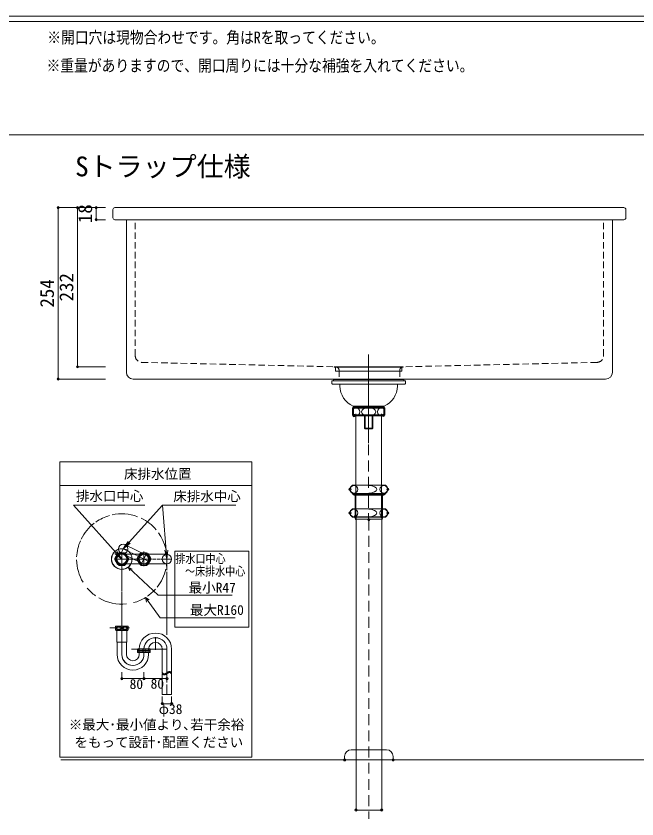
# Model space of a CAD drawing. Units: millimetres, scale not verified. Extents: x -1603 to 1603, y -1099 to 1081.
# Drawn here: x -38 to 882, y -165 to 1024 of the extents above; entities that cross this region are included whole.
import ezdxf
from ezdxf.enums import TextEntityAlignment as Align

# ---------------------------------------------------------------- set-up
doc = ezdxf.new("R2010")
doc.units = ezdxf.units.MM
doc.header["$LTSCALE"] = 8
doc.header["$PDMODE"] = 32
doc.header["$PDSIZE"] = 3.2
doc.linetypes.add('DASHED1', pattern=[1.8, 1.2, -0.6])
doc.linetypes.add('DASHED2', pattern=[3, 2, -1])
doc.layers.add('0-0', color=7, linetype='Continuous', lineweight=15)
doc.layers.add('F-0', color=7, linetype='Continuous', lineweight=15)
doc.styles.add('ＭＳ ゴシック', font='')
doc.styles.get('ＭＳ ゴシック').set_extended_font_data('MS Gothic')

msp = doc.modelspace()

# ---------------------------------------------------------------- linework, layer by layer
at = {"layer": '0-0'}
for p, q in [((24.656, 740.405), (24.656, 486.405)), ((24.656, 740.405), (94.92, 740.405)), ((53.353, 740.405), (53.353, 504.576)), ((53.353, 740.405), (94.92, 740.405)), ((81.107, 740.405), (81.107, 722.405)), ((81.107, 740.405), (94.92, 740.405)), ((105.894, 725.405), (105.894, 737.405)), ((108.894, 740.405), (126.198, 740.405)), ((862.894, 740.405), (126.198, 740.405)), ((865.894, 737.405), (865.894, 725.405)), ((81.107, 722.405), (94.92, 722.405)), ((862.894, 722.405), (108.894, 722.405)), ((125.894, 719.77), (125.894, 722.405)), ((125.894, 496.405), (125.894, 719.77)), ((845.894, 496.405), (845.894, 722.405)), ((484.78, 522.607), (484.78, 391.419)), ((53.353, 504.576), (94.92, 504.576)), ((433.78, 504.576), (433.78, 504.076)), ((433.78, 504.576), (535.78, 504.576)), ((433.78, 504.076), (535.78, 504.076)), ((435.78, 504.073), (435.78, 498.076)), ((533.78, 504.073), (533.78, 498.076)), ((535.78, 504.576), (535.78, 504.076)), ((435.78, 498.076), (533.78, 498.076)), ((24.656, 486.405), (94.92, 486.405)), ((135.894, 486.405), (835.894, 486.405)), ((430.28, 483.705), (430.28, 479.905)), ((430.48, 483.905), (539.08, 483.905)), ((431.28, 478.905), (538.28, 478.905)), ((432.78, 485.905), (432.78, 483.905)), ((435.28, 486.405), (534.28, 486.405)), ((435.78, 486.405), (533.78, 486.405)), ((442.28, 477.905), (442.28, 476.105)), ((527.28, 477.905), (527.28, 476.105)), ((539.28, 483.705), (539.28, 479.905)), ((462.357, 444.905), (460.878, 443.426)), ((460.878, 443.426), (460.878, 433.384)), ((460.878, 443.426), (508.681, 443.426)), ((462.357, 446.073), (507.202, 446.073)), ((462.357, 445.412), (462.357, 444.905)), ((462.357, 444.905), (507.202, 444.905)), ((462.357, 444.905), (462.357, 431.905)), ((463.477, 443.905), (506.06, 443.905)), ((484.768, 448.905), (484.768, 426.905)), ((484.768, 448.905), (484.768, 396.989)), ((507.202, 445.412), (507.202, 444.905)), ((507.202, 444.905), (508.681, 443.426)), ((507.202, 444.905), (507.202, 431.905)), ((508.681, 443.426), (508.681, 433.384)), ((462.357, 431.905), (460.878, 433.384)), ((460.878, 433.384), (508.681, 433.384)), ((462.357, 431.905), (507.202, 431.905)), ((463.03, 432.605), (463.03, 431.905)), ((463.03, 432.605), (506.53, 432.605)), ((506.53, 431.905), (463.03, 431.905)), ((463.477, 431.905), (506.06, 431.905)), ((465.73, 432.605), (465.73, 435.153)), ((465.73, 432.605), (465.73, 282.605)), ((478.78, 413.6), (478.78, 431.905)), ((489.835, 431.905), (489.835, 412.655)), ((490.78, 413.6), (490.78, 431.905)), ((503.83, 432.605), (503.83, 435.061)), ((503.83, 432.605), (503.83, 282.605)), ((506.53, 432.605), (506.53, 431.905)), ((507.202, 431.905), (508.681, 433.384)), ((490.78, 413.6), (478.78, 413.6)), ((479.725, 412.655), (489.835, 412.655)), ((489.835, 412.655), (490.78, 413.6)), ((465.73, 381.105), (465.73, 332.605)), ((503.83, 381.105), (503.83, 332.605)), ((27.446, 364.053), (27.446, -73.447)), ((311.821, 364.053), (27.446, 364.053)), ((311.821, -73.447), (311.821, 364.053)), ((27.446, 329.053), (311.821, 329.053)), ((485.105, 329.105), (460.605, 329.105)), ((485.105, 329.105), (509.605, 329.105)), ((460.605, 317.105), (485.105, 317.105)), ((461.203, 317.105), (461.203, 315.805)), ((461.203, 315.805), (485.105, 315.805)), ((461.203, 315.805), (463.282, 314.605)), ((462.682, 314.951), (462.682, 317.105)), ((463.282, 314.605), (485.105, 314.605)), ((464.905, 280.605), (464.905, 314.605)), ((509.605, 317.105), (485.105, 317.105)), ((509.006, 315.805), (485.105, 315.805)), ((506.928, 314.605), (485.105, 314.605)), ((505.305, 280.605), (505.305, 314.605)), ((509.006, 315.805), (506.928, 314.605)), ((507.527, 314.951), (507.527, 317.105)), ((509.006, 317.105), (509.006, 315.805)), ((47.599, 299.63), (153.161, 299.63)), ((119.002, 219.919), (47.599, 299.63)), ((121.148, 234.889), (179.505, 299.63)), ((179.505, 299.63), (287.954, 299.63)), ((179.505, 299.63), (207.934, 299.63)), ((185.939, 219.919), (179.505, 299.63)), ((485.105, 294.105), (460.605, 294.105)), ((485.105, 294.105), (509.605, 294.105)), ((460.605, 282.105), (485.105, 282.105)), ((465.73, 282.605), (503.83, 282.605)), ((465.98, 279.202), (485.105, 279.202)), ((466.055, 278.105), (466.055, 282.105)), ((466.055, 278.105), (466.055, -123.648)), ((509.605, 282.105), (485.105, 282.105)), ((504.23, 279.202), (485.105, 279.202)), ((504.155, 278.105), (504.155, 282.105)), ((504.155, -129.821), (504.155, 277.798)), ((124.199, 241.14), (118.096, 228.637)), ((121.148, 234.889), (128.311, 246.102)), ((121.148, 234.889), (129.935, 244.638)), ((121.148, 234.889), (131.56, 243.173)), ((124.199, 241.14), (154.866, 226.17)), ((119.002, 219.919), (108.615, 228.236)), ((112.791, 227.975), (108.92, 221.269)), ((119.002, 219.919), (110.244, 229.695)), ((119.002, 219.919), (111.874, 231.155)), ((122.873, 229.325), (115.13, 229.325)), ((119.002, 227.357), (119.002, 209.154)), ((119.002, 227.354), (119.002, 212.482)), ((131.35, 229.909), (121.148, 234.889)), ((129.084, 221.269), (125.212, 227.975)), ((144.969, 226.875), (125.847, 226.875)), ((140.198, 225.589), (133.471, 228.873)), ((145.604, 227.975), (141.732, 221.269)), ((155.686, 229.325), (147.943, 229.325)), ((154.866, 226.17), (148.763, 213.668)), ((151.814, 209.154), (151.814, 230.876)), ((151.814, 211.279), (151.814, 228.56)), ((151.814, 226.875), (185.939, 226.875)), ((161.896, 221.269), (158.024, 227.975)), ((185.939, 219.919), (182.703, 232.826)), ((185.939, 219.919), (184.883, 233.002)), ((185.939, 219.919), (187.064, 233.178)), ((185.939, 212.963), (185.939, 226.875)), ((197.382, 231.694), (197.382, 119.129)), ((197.382, 231.694), (307.057, 231.694)), ((307.057, 231.694), (307.057, 119.129)), ((108.92, 218.569), (112.791, 211.863)), ((119.002, 219.919), (111.44, 219.919)), ((111.564, 219.919), (135.408, 219.919)), ((119.002, 219.919), (162.96, 219.919)), ((125.212, 211.863), (129.084, 218.569)), ((135.408, 219.919), (163.026, 219.919)), ((158.251, 216.777), (141.399, 225.003)), ((141.732, 218.569), (145.604, 211.863)), ((158.024, 211.863), (161.896, 218.569)), ((164.574, 219.919), (169.59, 219.919)), ((171.031, 219.919), (176.565, 219.919)), ((177.142, 219.919), (192.895, 219.919)), ((177.142, 219.919), (192.895, 219.919)), ((185.939, 219.919), (185.939, 203.58)), ((115.13, 210.513), (122.873, 210.513)), ((119.002, 212.482), (119.002, 199.898)), ((119.002, 172.573), (119.002, 209.154)), ((125.847, 212.963), (144.969, 212.963)), ((128.297, 207.998), (131.084, 202.194)), ((128.297, 207.998), (134.521, 205.15)), ((128.297, 207.998), (172.777, 166.398)), ((147.943, 210.513), (155.686, 210.513)), ((185.939, 212.963), (151.814, 212.963)), ((119.002, 192.308), (119.002, 173.18)), ((185.939, 201.204), (185.939, 184.106)), ((185.939, 200.066), (185.939, 182.935)), ((185.939, 183.374), (185.939, 150.724)), ((185.939, 180.3), (185.939, 150.138)), ((119.002, 165.894), (119.002, 142.212)), ((154.07, 162.903), (155.698, 156.078)), ((154.07, 162.903), (159.358, 159.299)), ((154.07, 162.903), (175.792, 132.97)), ((177.298, 166.398), (172.777, 166.398)), ((282.333, 166.398), (177.298, 166.398)), ((185.939, 150.284), (185.939, 142.671)), ((185.939, 146.478), (185.939, 124.662)), ((119.002, 138.873), (119.002, 78.136)), ((286.913, 132.97), (175.792, 132.97)), ((185.939, 138.436), (185.939, 109.065)), ((109.595, 120.132), (109.595, 115.612)), ((109.914, 120.497), (128.089, 120.497)), ((128.408, 115.612), (128.408, 120.132)), ((185.939, 119.098), (185.939, 107.771)), ((197.382, 119.129), (307.057, 119.129)), ((101.427, 117.957), (107.162, 117.957)), ((128.08, 115.247), (109.914, 115.247)), ((109.914, 115.247), (109.924, 115.247)), ((109.914, 115.247), (109.924, 115.247)), ((110.252, 115.247), (110.252, 114.211)), ((111.564, 113.861), (111.564, 106.733)), ((127.402, 113.861), (119.002, 113.861)), ((126.439, 106.733), (126.439, 113.861)), ((127.752, 114.211), (127.402, 113.861)), ((127.752, 114.211), (127.752, 115.247)), ((128.08, 115.247), (128.089, 115.247)), ((111.564, 106.733), (111.564, 97.791)), ((111.987, 96.871), (111.658, 97.441)), ((112.045, 96.653), (112.045, 89.318)), ((112.785, 96.77), (119.002, 96.77)), ((119.002, 78.672), (119.002, 104.502)), ((119.002, 96.77), (125.218, 96.77)), ((125.958, 78.672), (125.958, 96.653)), ((126.345, 97.441), (126.017, 96.871)), ((126.439, 97.791), (126.439, 106.733)), ((169.109, 104.348), (168.869, 85.579)), ((112.045, 89.318), (112.045, 78.672)), ((185.948, 86.328), (133.315, 86.328)), ((142.408, 86.401), (142.408, 81.88)), ((142.727, 86.766), (160.901, 86.766)), ((144.049, 84.141), (144.049, 84.403)), ((144.049, 84.403), (151.814, 84.403)), ((144.42, 84.141), (144.049, 84.141)), ((159.58, 84.141), (144.42, 84.141)), ((144.858, 86.328), (144.858, 84.841)), ((151.814, 78.707), (151.814, 86.328)), ((151.814, 84.403), (159.58, 84.403)), ((151.823, 78.672), (151.823, 87.101)), ((158.77, 84.841), (158.77, 86.328)), ((159.58, 84.141), (159.58, 84.403)), ((161.22, 81.88), (161.22, 86.401)), ((178.983, 86.328), (178.983, 51.855)), ((185.939, 86.328), (185.939, 62.407)), ((185.939, 86.328), (185.939, 67.044)), ((192.895, 50.331), (192.895, 86.328)), ((160.892, 81.516), (142.727, 81.516)), ((142.727, 81.516), (142.736, 81.516)), ((144.858, 81.323), (144.858, 78.672)), ((158.77, 78.672), (158.77, 81.323)), ((185.939, 62.773), (185.939, 36.907)), ((119.002, 42.778), (119.002, 52.588)), ((151.823, 42.778), (151.823, 52.588)), ((178.983, 50.543), (178.983, 33.346)), ((185.939, 42.778), (185.939, 52.588)), ((119.002, 42.778), (151.823, 42.778)), ((151.823, 42.778), (185.939, 42.778)), ((178.983, 33.346), (178.983, 19.043)), ((185.939, 34.222), (185.939, 19.043)), ((178.983, 5.581), (178.983, 16.207)), ((192.895, 5.581), (192.895, 16.207)), ((178.983, 5.581), (192.895, 5.581)), ((459.105, -62.591), (485.105, -62.591)), ((511.105, -62.591), (485.105, -62.591)), ((27.446, -73.447), (311.821, -73.447)), ((630.083, -77.591), (28.785, -77.591)), ((521.105, -77.591), (485.105, -77.591)), ((521.105, -72.591), (521.105, -77.591)), ((1365.474, -77.591), (566.657, -77.591)), ((466.055, -123.648), (466.055, -129.821)), ((466.055, -129.821), (466.055, -151.895)), ((504.155, -129.821), (504.155, -151.895)), ((485.105, -151.895), (466.055, -151.895)), ((485.105, -151.895), (504.155, -151.895))]:
    msp.add_line(p, q, dxfattribs=at)
at = {"layer": '0-0', "linetype": 'DASHED1'}
for p, q in [((138.894, 521.178), (138.894, 722.405)), ((832.894, 521.178), (832.894, 722.405)), ((148.665, 511.181), (436.009, 504.576)), ((440.894, 499.577), (440.894, 486.405)), ((530.894, 499.577), (530.894, 486.405)), ((823.124, 511.181), (535.78, 504.576)), ((105.233, 117.957), (105.169, 117.957)), ((130.31, 117.957), (107.875, 117.957))]:
    msp.add_line(p, q, dxfattribs=at)
at = {"layer": '0-0', "linetype": 'DASHED2'}
for p, q in [((484.78, 437.605), (484.78, 327.605)), ((485.105, 278.105), (485.105, -165.009))]:
    msp.add_line(p, q, dxfattribs=at)
at = {"layer": '0-0'}
for points in [[(432.78, 485.905), (536.78, 485.905), (536.78, 483.905)], [(479.725, 431.905), (479.725, 412.655), (478.78, 413.6)], [(154.866, 226.17), (148.763, 213.668), (118.096, 228.637)], [(119.002, 104.624), (119.002, 140.694), (119.002, 171.966)], [(119.002, 113.861), (110.602, 113.861), (110.252, 114.211)], [(178.983, 19.043), (192.895, 19.043), (192.895, 49.018)], [(449.105, -72.591), (449.105, -77.591), (485.105, -77.591)]]:
    msp.add_lwpolyline(points, dxfattribs=at)
at = {"layer": '0-0', "linetype": 'DASHED2'}
msp.add_lwpolyline([(484.78, 437.605), (484.78, 311.957), (484.78, 278.105)], dxfattribs=at)
at = {"layer": '0-0'}
for centre, radius in [((121.148, 234.889), 6.956), ((119.002, 219.919), 15.312), ((119.002, 219.919), 9.087), ((119.002, 219.919), 8.166), ((119.002, 219.919), 7.438), ((151.814, 219.919), 9.087), ((151.814, 219.919), 7.766), ((151.814, 219.919), 7.766), ((151.814, 219.919), 6.956), ((185.939, 219.919), 6.956)]:
    msp.add_circle(centre, radius, dxfattribs=at)
for centre, radius, start, end in [((108.894, 737.405), 3, 90, 180), ((862.894, 737.405), 3, 0, 90), ((108.894, 725.405), 3, 180, 270), ((862.894, 725.405), 3, 270, 0), ((135.894, 496.405), 10, 180, 270), ((835.894, 496.405), 10, 270, 0), ((430.48, 483.705), 0.2, 90, 180), ((431.28, 479.905), 1, 180, 270), ((435.28, 485.905), 0.5, 90, 180), ((441.28, 477.905), 1, 0, 90), ((474.78, 476.105), 32.5, 180, 246.37983), ((494.78, 476.105), 32.5, 293.62017, 0), ((528.28, 477.905), 1, 90, 180), ((534.28, 485.905), 0.5, 0, 90), ((538.28, 479.905), 1, 270, 0), ((539.08, 483.705), 0.2, 0, 90), ((468.768, 437.905), 8, 131.40962, 228.59038), ((461.357, 445.412), 1, 0, 66.37983), ((500.768, 437.905), 8, 311.40962, 48.59038), ((508.202, 445.412), 1, 113.62017, 180), ((463.997, 323.105), 6.893, 119.48713, 240.51287), ((506.212, 323.105), 6.893, 299.48713, 60.51287), ((119.002, 219.919), 66.938, 69.55176, 102.48458), ((463.997, 288.105), 6.893, 119.48713, 240.51287), ((506.212, 288.105), 6.893, 299.48713, 60.51287), ((119.002, 219.919), 66.938, 105.78741, 125.02387), ((119.002, 219.919), 66.938, 40.45346, 64.61694), ((466.905, 280.605), 2, 180, 224.56131), ((464.055, 277.798), 2, 0, 44.56131), ((506.155, 277.798), 2, 135.43869, 180), ((503.305, 280.605), 2, 315.43869, 0), ((119.002, 219.919), 66.938, 127.52212, 153.93512), ((119.002, 219.919), 66.938, 351.07633, 35.51055), ((119.002, 219.919), 66.938, 156.12741, 177.22121), ((119.002, 219.919), 15.117, 119.87082, 203.47911), ((119.002, 219.919), 10.172, 112.37215, 127.62785), ((119.002, 219.919), 15.117, 38.01873, 108.88428), ((119.002, 219.919), 10.172, 52.37215, 67.62785), ((119.002, 219.919), 15.117, 317.38555, 32.77859), ((151.814, 219.919), 10.172, 112.37215, 127.62785), ((151.814, 219.919), 10.172, 52.37215, 67.62785), ((119.002, 219.919), 66.938, 181.04134, 211.02681), ((119.002, 219.919), 10.172, 172.37215, 187.62785), ((119.002, 219.919), 10.172, 352.37215, 7.62785), ((151.814, 219.919), 10.172, 172.37215, 187.62785), ((151.814, 219.919), 10.172, 352.37215, 7.62785), ((119.002, 219.919), 15.117, 211.12095, 261.30647), ((119.002, 219.919), 10.172, 232.37215, 247.62785), ((119.002, 219.919), 15.117, 269.01468, 307.94515), ((119.002, 219.919), 10.172, 292.37215, 307.62785), ((151.814, 219.919), 10.172, 232.37215, 247.62785), ((151.814, 219.919), 10.172, 292.37215, 307.62785), ((119.002, 219.919), 66.938, 321.76369, 347.20103), ((119.002, 219.919), 66.938, 220.25424, 234.38576), ((119.002, 219.919), 66.938, 304.63473, 317.9845), ((119.002, 219.919), 66.938, 239.27946, 276.17448), ((119.002, 219.919), 66.938, 285.1851, 301.59392), ((119.002, 219.919), 66.938, 274.56964, 274.58397), ((112.549, 117.872), 3.719, 135.09913, 142.57199), ((125.455, 117.872), 3.719, 37.42801, 44.90087), ((112.549, 117.872), 3.719, 217.42801, 224.90087), ((125.455, 117.872), 3.719, 315.09913, 322.57199), ((168.877, 86.328), 24.019, 0, 180), ((112.264, 97.791), 0.7, 180, 210), ((111.608, 96.653), 0.438, 0, 30), ((126.395, 96.653), 0.438, 150, 180), ((125.739, 97.791), 0.7, 330, 0), ((168.877, 86.328), 17.062, 87.94387, 180), ((168.877, 86.328), 17.071, 0, 177.40546), ((168.877, 86.328), 10.106, 0, 180), ((168.877, 86.328), 17.062, 0, 87.94387), ((145.361, 84.141), 3.719, 135.09913, 142.57199), ((144.42, 84.841), 0.438, 270, 0), ((159.208, 84.841), 0.438, 180, 270), ((158.267, 84.141), 3.719, 37.42801, 44.90087), ((135.408, 78.672), 23.363, 180, 0), ((135.408, 78.672), 16.406, 180, 270), ((135.408, 78.672), 16.415, 181.87086, 0), ((135.408, 78.672), 9.45, 180, 0), ((135.408, 78.672), 16.406, 270, 0), ((145.361, 84.141), 3.719, 217.42801, 224.90087), ((144.42, 81.323), 0.438, 0, 26.17755), ((159.208, 81.323), 0.438, 150, 180), ((158.267, 84.141), 3.719, 315.09913, 322.57199), ((184.299, 55.272), 6.319, 212.72203, 226.60953), ((184.299, 53.959), 6.319, 212.72203, 226.60953), ((182.419, 53.201), 3.523, 225.702, 245.03152), ((182.419, 51.889), 3.523, 225.702, 245.03152), ((182.075, 52.444), 2.692, 244.86394, 266.31233), ((182.075, 51.132), 2.692, 244.86394, 266.31233), ((182.084, 52.939), 3.186, 266.722, 284.24596), ((182.084, 51.626), 3.186, 266.722, 284.24596), ((181.587, 54.809), 5.122, 284.48835, 295.96465), ((181.587, 53.496), 5.122, 284.48835, 295.96465), ((179.586, 58.902), 9.678, 296.00867, 302.489), ((179.586, 57.589), 9.678, 296.00867, 302.489), ((171.729, 71.257), 24.32, 302.46715, 305.15235), ((171.729, 69.945), 24.32, 302.46715, 305.15235), ((245.858, -34.024), 104.441, 124.52174, 125.14879), ((245.858, -35.337), 104.441, 124.52174, 125.14879), ((195.057, 39.872), 14.767, 120.34038, 124.6107), ((195.057, 38.559), 14.767, 120.34038, 124.6107), ((190.855, 47.108), 6.4, 111.45266, 120.60102), ((190.855, 45.796), 6.4, 111.45266, 120.60102), ((189.775, 49.916), 3.391, 96.00772, 111.8117), ((189.775, 48.604), 3.391, 96.00772, 111.8117), ((189.656, 50.926), 2.375, 73.97913, 95.71073), ((189.656, 49.613), 2.375, 73.97913, 95.71073), ((189.487, 50.598), 2.738, 51.5772, 72.48176), ((189.487, 49.285), 2.738, 51.5772, 72.48176), ((188.06, 48.986), 4.889, 35.29043, 50.21011), ((188.06, 47.673), 4.889, 35.29043, 50.21011), ((183.646, 46.029), 10.201, 24.94423, 34.52454), ((183.646, 44.716), 10.201, 24.94423, 34.52454), ((459.105, -72.591), 10, 90, 180), ((511.105, -72.591), 10, 0, 90)]:
    msp.add_arc(centre, radius, start, end, dxfattribs=at)
at = {"layer": '0-0', "linetype": 'DASHED1'}
for centre, radius, start, end in [((148.894, 521.178), 10, 180, 268.6832), ((822.894, 521.178), 10, 271.3168, 0), ((435.894, 499.577), 5, 0, 88.6832), ((535.894, 499.577), 5, 91.3168, 180)]:
    msp.add_arc(centre, radius, start, end, dxfattribs=at)
at = {"layer": '0-0'}
for centre, major_axis, ratio in [((466.125, 437.905), (0, -6), 0.892761), ((484.768, 437.905), (10.665, 0), 0.562569), ((503.412, 437.905), (0, -6), 0.892761), ((462.954, 323.105), (-5.849, 0), 0.940262), ((507.255, 323.105), (5.849, 0), 0.940262), ((462.954, 288.105), (-5.849, 0), 0.940262), ((507.255, 288.105), (5.849, 0), 0.940262), ((114.299, 117.872), (3.353, 0), 0.674074), ((123.705, 117.872), (3.353, 0), 0.674074), ((147.111, 84.141), (3.353, 0), 0.674074), ((156.517, 84.141), (3.353, 0), 0.674074)]:
    msp.add_ellipse(centre, major_axis=major_axis, ratio=ratio, dxfattribs=at)
for centre, major_axis, start_param, end_param in [((485.105, 323.105), (-11.565, 0), 1.57079633, 4.71238898), ((485.105, 323.105), (11.565, 0), 4.71238898, 7.85398163), ((485.105, 288.105), (11.565, 0), 4.71238898, 7.85398163), ((485.105, 288.105), (-11.565, 0), 1.57079633, 4.71238898)]:
    msp.add_ellipse(centre, major_axis=major_axis, ratio=0.475571, start_param=start_param, end_param=end_param, dxfattribs=at)
for p in [(24.656, 740.405), (53.353, 740.405), (81.107, 740.405), (81.107, 722.405), (53.353, 504.576), (24.656, 486.405), (463.03, 432.605), (463.03, 432.605), (463.03, 431.905), (506.53, 432.605), (457.105, 323.105), (513.105, 323.105), (457.105, 288.105), (513.105, 288.105), (464.905, 282.605), (465.73, 282.605), (485.105, 278.105), (503.83, 282.605), (119.002, 42.778), (151.823, 42.778), (185.939, 42.778), (178.983, 5.581), (192.895, 5.581), (449.105, -77.591), (521.105, -77.591), (466.055, -151.895), (504.155, -151.895), (504.155, -151.895)]:
    msp.add_point(p, dxfattribs=at)
at = {"layer": 'F-0'}
for p, q in [((1603.255, 1024.057), (-1603.338, 1024.057)), ((1603.255, 1016.057), (-1603.338, 1016.057)), ((1603.255, 848.057), (-1603.338, 848.057))]:
    msp.add_line(p, q, dxfattribs=at)

# ---------------------------------------------------------------- texts
at = {"layer": '0-0', "style": 'ＭＳ ゴシック'}
for s, height, p in [('Sトラップ仕様', 29.33, (49.959, 777.865)), ('床排水位置', 14.66, (122.278, 334.186)), ('排水口中心', 14.66, (51.063, 301.543)), ('床排水中心', 14.66, (195.358, 301.165)), ('最小R47', 14.66, (218.111, 165.89)), ('最大R160', 14.66, (220.021, 132.71)), ('80', 14.66, (130.576, 23.06)), ('80', 14.66, (161.67, 23.483)), ('φ38', 14.66, (173.753, -14.026)), ('※最大･最小値より､若干余裕', 14.66, (40.51, -37.057)), ('をもって設計･配置ください', 14.66, (48.962, -63.164))]:
    msp.add_text(s, height=height, dxfattribs=at).set_placement(p, align=Align.BOTTOM_LEFT)
for s, p in [('18', (81.107, 717.405)), ('254', (24.656, 592.405)), ('232', (53.353, 601.49))]:
    msp.add_text(s, height=20.53, rotation=90, dxfattribs=at).set_placement(p, align=Align.BOTTOM_LEFT)
at = {"layer": '0-0', "style": 'ＭＳ ゴシック', "width": 0.85}
for s, p in [('排水口中心', (198.441, 209.997)), ('～床排水中心', (212.733, 191.503))]:
    msp.add_text(s, height=12.83, dxfattribs=at).set_placement(p, align=Align.BOTTOM_LEFT)
at = {"layer": 'F-0', "style": 'ＭＳ ゴシック', "width": 0.85}
for s, p in [('※開口穴は現物合わせです。角はRを取ってください。', (8.592, 978.3)), ('※重量がありますので、開口周りには十分な補強を入れてください。', (7.496, 936.641))]:
    msp.add_text(s, height=17.6, dxfattribs=at).set_placement(p, align=Align.BOTTOM_LEFT)

doc.saveas('drawing.dxf')
